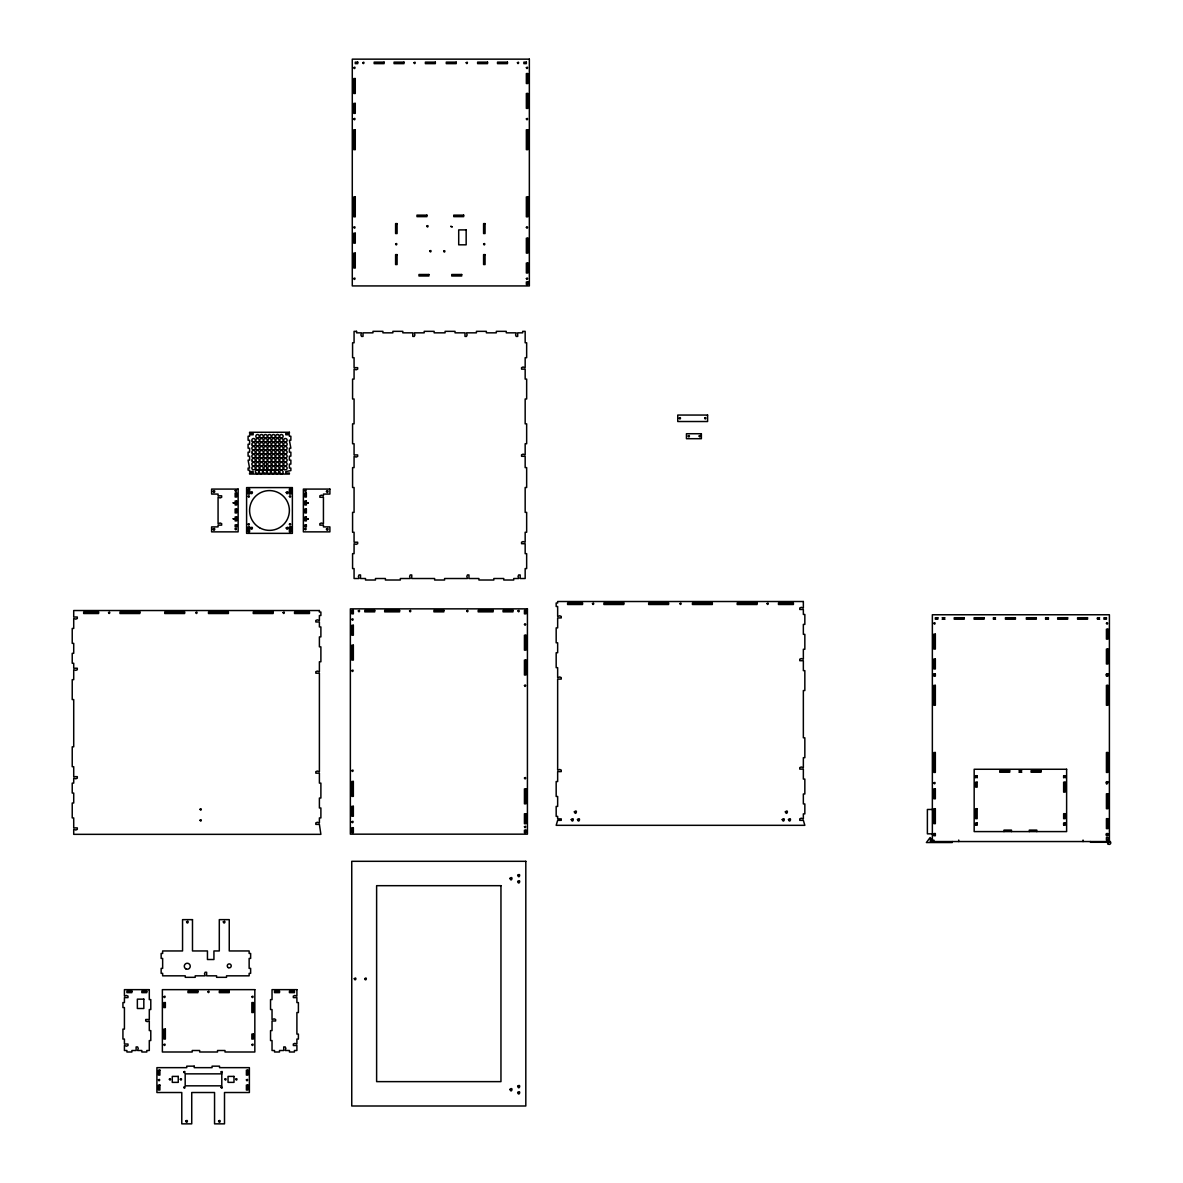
<?xml version="1.0" encoding="UTF-8"?>
<svg xmlns="http://www.w3.org/2000/svg" width="1183" height="1183" viewBox="0 0 1183 1183"><rect width="100%" height="100%" fill="white"/><g stroke="black" fill="none" stroke-linecap="round" stroke-linejoin="round"><path stroke-width="1.5" d="M265.51 450.427L265.081 450.486A1.745 1.745 0 0 0 263.765 452.143L263.809 452.586A1.745 1.745 0 0 0 265.48 453.902L265.924 453.858A1.745 1.745 0 0 0 267.24 452.202L267.195 451.743A1.745 1.745 0 0 0 265.539 450.427M942.156 617.733L944.936 617.733M995.524 617.733L993.38 617.733L993.38 619.227L995.524 619.227M1099.613 617.733L1097.469 617.733L1097.469 619.227L1099.613 619.227M942.156 619.227L944.936 619.227M933.845 675.434L935.339 675.434M1106.43 675.434L1107.924 675.434M1019.007 770.739L1021.787 770.739M1019.007 772.233L1021.787 772.233M975.664 777.216L977.158 777.216M1063.635 777.216L1065.129 777.216M1107.924 781.712L1106.43 781.712L1106.43 783.856M1106.43 782.362L1107.924 782.362M932.234 809.468L927.383 809.468L927.383 833.838L932.234 833.838M975.664 823.634L977.158 823.634M1063.635 823.634L1065.129 823.634M1107.924 833.586L1106.43 833.586L1106.43 835.73L1107.924 835.73M933.845 835.08L935.339 835.08M1106.43 835.08L1107.924 835.08M932.352 839.546L930.37 839.546L930.37 841.542L1109.403 841.542L1109.403 614.761L932.352 614.761L932.352 841.542M1107.924 840.048L1106.43 840.048L1106.43 837.564L1107.924 837.564L1108.663 842.784L1107.924 840.551M1109.166 842.281L1090.504 842.281L1090.504 841.542M267.121 467.788L267.136 468.217A1.641 1.641 0 0 1 264.563 469.429A1.641 1.641 0 0 1 264.8 466.59A1.641 1.641 0 0 1 267.136 468.217M266.974 463.854L266.988 464.254A1.494 1.494 0 0 1 264.637 465.318A1.494 1.494 0 0 1 264.888 462.745A1.494 1.494 0 0 1 266.988 464.254M1106.918 841.542L1106.918 842.281M1098.963 617.733L1098.963 619.227M1083.051 840.048L1083.051 841.542M1065.129 777.852L1065.129 775.723L1063.635 775.723L1063.635 777.852M1047.739 617.733L1047.739 619.227M1046.245 617.733L1046.245 619.227M1036.781 831.59L1036.781 830.096L1029.328 830.096L1029.328 831.59M1021.151 770.739L1021.151 772.233M1019.657 770.739L1019.657 772.233M1011.465 831.59L1011.465 830.096L1004.012 830.096L1004.012 831.59M994.031 617.733L994.031 619.227M977.158 777.852L977.158 775.723L975.664 775.723L975.664 777.852M958.718 840.048L958.718 841.542M952.256 841.542L952.256 842.533L926.393 842.533L930.119 837.564L933.845 841.542L933.845 840.048M944.285 617.733L944.285 619.227M942.807 617.733L942.807 619.227M267.772 439.913L267.742 440.372A1.745 1.745 0 0 0 269.162 441.939L269.62 441.969A1.745 1.745 0 0 0 271.188 440.549L271.218 440.091A1.745 1.745 0 0 0 269.798 438.523L269.354 438.494A1.745 1.745 0 0 0 267.772 439.913M259.831 455.766L259.787 456.209A1.745 1.745 0 0 0 261.147 457.851L261.591 457.88A1.745 1.745 0 0 0 263.218 456.534L263.262 456.076A1.745 1.745 0 0 0 261.901 454.449L261.458 454.405A1.745 1.745 0 0 0 259.831 455.766M267.802 443.773L267.742 444.216A1.745 1.745 0 0 0 269.044 445.902L269.487 445.947A1.745 1.745 0 0 0 271.173 444.645L271.218 444.216A1.745 1.745 0 0 0 269.916 442.531L269.487 442.472A1.745 1.745 0 0 0 267.802 443.773M108.555 612.587C109.472 615.426 110.773 610.576 108.555 612.587M195.831 612.587C196.703 615.441 198.123 610.576 195.831 612.587M213.132 491.315C214.345 495.115 216.09 488.638 213.132 491.315M213.132 529.112C214.345 532.912 216.09 526.435 213.132 529.112M163.89 996.663C164.733 999.517 166.212 994.666 163.89 996.663M233.184 502.864L234.145 503.13L233.184 502.864M235.18 490.634C236.068 493.488 237.428 488.623 235.18 490.634M158.433 1079.887C159.35 1082.741 160.651 1077.876 158.433 1079.887M163.89 1044.589C164.792 1047.413 166.123 1042.607 163.89 1044.589M233.184 518.79L234.145 519.041L233.184 518.79M235.18 528.919C236.068 531.773 237.428 526.908 235.18 528.919M200.06 809.276C200.977 812.13 202.278 807.264 200.06 809.276M186.559 921.853C187.772 925.653 189.517 919.176 186.559 921.853M200.06 820.218C200.962 823.072 202.308 818.207 200.06 820.218M169.361 1079.192C170.248 1082.046 171.609 1077.181 169.361 1079.192M248.119 496.357C249.036 499.211 250.338 494.346 248.119 496.357M250.663 492.424C251.979 496.505 253.842 489.54 250.663 492.424M248.119 524.202C249.036 527.056 250.338 522.191 248.119 524.202M250.663 527.973C251.979 532.054 253.842 525.089 250.663 527.973M180.304 1079.192C181.191 1082.046 182.552 1077.181 180.304 1079.192M183.764 1071.946C184.681 1074.785 185.982 1069.935 183.764 1071.946M183.764 1087.354C184.681 1090.208 185.982 1085.343 183.764 1087.354M185.79 1121.1C187.018 1124.9 188.748 1118.423 185.79 1121.1M207.883 991.694C208.785 994.533 210.116 989.713 207.883 991.694M223.306 921.853C224.533 925.653 226.264 919.176 223.306 921.853M286.227 492.424C287.543 496.505 289.406 489.54 286.227 492.424M289.406 496.357C290.308 499.182 291.639 494.376 289.406 496.357M286.227 527.973C287.543 532.054 289.406 525.089 286.227 527.973M289.406 524.202C290.308 527.056 291.609 522.191 289.406 524.202M221.073 1071.946C221.99 1074.785 223.291 1069.935 221.073 1071.946M353.806 67.668C354.723 70.507 356.024 65.656 353.806 67.668M283.121 612.587C284.024 615.411 285.354 610.605 283.121 612.587M221.073 1087.354C221.99 1090.208 223.291 1085.343 221.073 1087.354M218.574 1121.1C219.787 1124.9 221.517 1118.423 218.574 1121.1M224.829 1079.192C225.716 1082.046 227.077 1077.181 224.829 1079.192M304.889 490.634C305.776 493.488 307.136 488.623 304.889 490.634M353.806 118.892C354.723 121.731 356.024 116.88 353.806 118.892M362.752 62.684C363.625 65.538 365.044 60.673 362.752 62.684M307.358 502.864L308.319 503.13L307.358 502.864M304.889 528.919C305.776 531.773 307.136 526.908 304.889 528.919M307.358 518.79L308.319 519.041L307.358 518.79M235.772 1079.192C236.674 1082.046 237.99 1077.181 235.772 1079.192M251.875 996.663C252.778 999.517 254.079 994.652 251.875 996.663M353.806 227.313C354.723 230.153 356.024 225.302 353.806 227.313M246.404 1079.887C247.321 1082.741 248.622 1077.876 246.404 1079.887M251.875 1044.589C252.718 1047.428 254.182 1042.607 251.875 1044.589M353.806 278.537C354.723 281.377 356.024 276.526 353.806 278.537M326.449 491.315C327.661 495.115 329.406 488.638 326.449 491.315M326.449 529.112C327.661 532.912 329.406 526.435 326.449 529.112M413.991 62.684C414.893 65.523 416.209 60.717 413.991 62.684M395.625 244.038C396.527 246.892 397.828 242.027 395.625 244.038M351.883 619.36C352.8 622.214 354.101 617.349 351.883 619.36M358.345 610.901C359.248 613.74 360.578 608.934 358.345 610.901M351.883 670.584C352.8 673.438 354.101 668.572 351.883 670.584M351.883 770.562C352.8 773.401 354.101 768.551 351.883 770.562M426.841 226.116C427.758 228.984 429.074 224.09 426.841 226.116M351.883 821.786C352.8 824.625 354.101 819.775 351.883 821.786M429.828 251.033C430.745 253.901 432.061 249.007 429.828 251.033M466.206 62.684C467.122 65.538 468.424 60.673 466.206 62.684M443.684 251.18C444.601 254.049 445.917 249.155 443.684 251.18M450.797 226.411L452.187 226.796L450.797 226.411M354.279 978.666C355.492 982.467 357.222 975.99 354.279 978.666M409.569 610.901C410.486 613.755 411.788 608.905 409.569 610.901M364.719 978.666C365.931 982.467 367.676 975.99 364.719 978.666M483.596 244.038C484.512 246.892 485.814 242.027 483.596 244.038M517.429 62.684C518.346 65.538 519.648 60.673 517.429 62.684M526.376 67.668C527.293 70.492 528.609 65.686 526.376 67.668M526.376 118.892C527.293 121.716 528.609 116.91 526.376 118.892M466.767 610.901C467.684 613.755 468.986 608.905 466.767 610.901M526.376 227.313C527.293 230.153 528.594 225.302 526.376 227.313M526.376 278.537C527.293 281.377 528.594 276.526 526.376 278.537M517.991 610.901C518.908 613.755 520.209 608.905 517.991 610.901M524.468 624.343C525.37 627.182 526.672 622.332 524.468 624.343M524.468 685.504C525.37 688.358 526.672 683.493 524.468 685.504M509.947 878.392C511.47 883.139 513.644 875.036 509.947 878.392M524.468 778.015C525.37 780.869 526.672 776.004 524.468 778.015M517.696 875.302C519.174 879.886 521.259 872.063 517.696 875.302M524.468 826.754C525.37 829.608 526.672 824.743 524.468 826.754M517.651 881.498C519.174 886.244 521.348 878.156 517.651 881.498M509.947 1089.395C511.47 1094.142 513.644 1086.038 509.947 1089.395M517.651 1086.275C519.174 1091.037 521.348 1082.933 517.651 1086.275M517.651 1092.5C519.174 1097.247 521.348 1089.144 517.651 1092.5M592.491 603.567C593.408 606.406 594.709 601.556 592.491 603.567M571.256 819.523C572.779 824.27 574.953 816.181 571.256 819.523M574.361 811.819C575.884 816.566 578.058 808.462 574.361 811.819M577.467 819.523C578.99 824.27 581.164 816.181 577.467 819.523M679.279 418.087C680.195 420.941 681.497 416.076 679.279 418.087M688.21 436.024C689.127 438.878 690.428 434.013 688.21 436.024M699.153 436.024C700.07 438.878 701.371 434.013 699.153 436.024M679.9 603.567C680.817 606.406 682.118 601.556 679.9 603.567M704.639 418.087C705.556 420.941 706.857 416.076 704.639 418.087M767.057 603.567C767.974 606.406 769.275 601.556 767.057 603.567M782.244 819.523C783.767 824.27 785.941 816.181 782.244 819.523M785.364 811.819C786.887 816.566 789.046 808.462 785.364 811.819M788.47 819.523C789.993 824.27 792.166 816.181 788.47 819.523M933.875 623.264C934.792 626.118 936.093 621.252 933.875 623.264M933.875 674.487C934.792 677.341 936.093 672.476 933.875 674.487M942.821 618.295C943.738 621.134 945.04 616.284 942.821 618.295M933.875 782.909C934.792 785.763 936.093 780.898 933.875 782.909M933.875 834.133C934.792 836.987 936.093 832.122 933.875 834.133M994.045 618.295C994.962 621.134 996.263 616.284 994.045 618.295M975.694 776.27C976.596 779.124 977.897 774.259 975.694 776.27M975.694 824.196C976.596 827.035 977.897 822.185 975.694 824.196M1019.672 771.301C1020.589 774.14 1021.89 769.29 1019.672 771.301M1046.275 618.295C1047.192 621.134 1048.493 616.284 1046.275 618.295M1063.665 776.27C1064.582 779.124 1065.883 774.259 1063.665 776.27M1063.665 824.196C1064.582 827.035 1065.883 822.185 1063.665 824.196M1097.499 618.295C1098.415 621.134 1099.717 616.284 1097.499 618.295M1106.445 623.264C1107.362 626.118 1108.663 621.252 1106.445 623.264M1106.445 674.487C1107.362 677.341 1108.663 672.476 1106.445 674.487M1106.445 782.909C1107.362 785.763 1108.663 780.898 1106.445 782.909M1106.445 834.133C1107.362 836.987 1108.663 832.122 1106.445 834.133M277.502 434.516L277.059 434.56A1.745 1.745 0 0 0 275.698 436.187L275.743 436.631A1.745 1.745 0 0 0 277.369 437.991L277.828 437.947A1.745 1.745 0 0 0 279.173 436.32L279.144 435.876A1.745 1.745 0 0 0 277.502 434.516M265.569 442.472L265.125 442.516A1.745 1.745 0 0 0 263.765 444.143L263.809 444.586A1.745 1.745 0 0 0 265.436 445.947L265.879 445.902A1.745 1.745 0 0 0 267.24 444.276L267.195 443.832A1.745 1.745 0 0 0 265.569 442.472M261.606 450.427L261.147 450.472A1.745 1.745 0 0 0 259.787 452.083L259.816 452.542A1.745 1.745 0 0 0 261.443 453.902L261.901 453.873A1.745 1.745 0 0 0 263.262 452.246L263.218 451.802A1.745 1.745 0 0 0 261.606 450.427M261.606 442.472L261.162 442.516A1.745 1.745 0 0 0 259.787 444.128L259.816 444.586A1.745 1.745 0 0 0 261.443 445.947L261.887 445.917A1.745 1.745 0 0 0 263.262 444.29L263.232 443.847A1.745 1.745 0 0 0 261.606 442.472M285.502 442.472L285.044 442.501A1.745 1.745 0 0 0 283.654 444.113L283.698 444.557A1.745 1.745 0 0 0 285.295 445.947L285.739 445.917A1.745 1.745 0 0 0 287.129 444.32L287.099 443.862A1.745 1.745 0 0 0 285.502 442.472M261.635 438.494L261.192 438.523A1.745 1.745 0 0 0 259.787 440.12L259.816 440.579A1.745 1.745 0 0 0 261.413 441.969L261.857 441.939A1.745 1.745 0 0 0 263.262 440.342L263.232 439.899A1.745 1.745 0 0 0 261.635 438.494M281.539 462.361L281.081 462.39A1.745 1.745 0 0 0 279.676 463.987L279.706 464.446A1.745 1.745 0 0 0 281.303 465.836L281.746 465.806A1.745 1.745 0 0 0 283.151 464.224L283.121 463.766A1.745 1.745 0 0 0 281.539 462.361M269.606 462.376L269.147 462.39A1.745 1.745 0 0 0 267.742 463.973L267.772 464.431A1.745 1.745 0 0 0 269.354 465.836L269.813 465.821A1.745 1.745 0 0 0 271.218 464.224L271.188 463.78A1.745 1.745 0 0 0 269.606 462.376M265.643 438.494L265.184 438.523A1.745 1.745 0 0 0 263.765 440.091L263.794 440.549A1.745 1.745 0 0 0 265.362 441.969L265.82 441.939A1.745 1.745 0 0 0 267.24 440.372L267.21 439.913A1.745 1.745 0 0 0 265.643 438.494M269.635 458.398L269.177 458.413A1.745 1.745 0 0 0 267.742 459.98L267.772 460.424A1.745 1.745 0 0 0 269.34 461.858L269.783 461.843A1.745 1.745 0 0 0 271.218 460.276L271.188 459.817A1.745 1.745 0 0 0 269.635 458.398M265.657 446.449L265.214 446.479A1.745 1.745 0 0 0 263.765 448.032L263.779 448.475A1.745 1.745 0 0 0 265.347 449.924L265.791 449.91A1.745 1.745 0 0 0 267.24 448.357L267.225 447.899A1.745 1.745 0 0 0 265.657 446.449M269.65 446.464L269.206 446.479A1.745 1.745 0 0 0 267.742 448.017L267.757 448.475A1.745 1.745 0 0 0 269.31 449.924L269.768 449.91A1.745 1.745 0 0 0 271.218 448.357L271.203 447.913A1.745 1.745 0 0 0 269.65 446.464M261.709 462.376L261.251 462.39A1.745 1.745 0 0 0 259.787 463.928L259.802 464.372A1.745 1.745 0 0 0 261.339 465.836L261.798 465.821A1.745 1.745 0 0 0 263.262 464.283L263.247 463.825A1.745 1.745 0 0 0 261.709 462.376M265.702 458.398L265.243 458.398A1.745 1.745 0 0 0 263.779 459.936L263.779 460.379A1.745 1.745 0 0 0 265.303 461.858L265.761 461.843A1.745 1.745 0 0 0 267.24 460.32L267.225 459.862A1.745 1.745 0 0 0 265.702 458.398M261.724 446.464L261.28 446.464A1.745 1.745 0 0 0 259.802 447.987L259.802 448.446A1.745 1.745 0 0 0 261.325 449.924L261.768 449.91A1.745 1.745 0 0 0 263.247 448.401L263.247 447.943A1.745 1.745 0 0 0 261.724 446.464M265.731 454.42L265.273 454.42A1.745 1.745 0 0 0 263.779 455.928L263.779 456.372A1.745 1.745 0 0 0 265.273 457.88L265.731 457.865A1.745 1.745 0 0 0 267.225 456.372L267.225 455.913A1.745 1.745 0 0 0 265.731 454.42M529.348 59.15L352.283 59.15L352.283 285.931L529.348 285.931L529.348 59.15M357.754 62.137L355.27 62.137L355.27 63.631L357.754 63.631L357.754 62.137M384.12 62.137L374.168 62.137L374.168 63.631L384.12 63.631L384.12 62.137M404.009 62.137L394.057 62.137L394.057 63.631L404.009 63.631L404.009 62.137M435.344 62.137L425.392 62.137L425.392 63.631L435.344 63.631L435.344 62.137M456.239 62.137L446.287 62.137L446.287 63.631L456.239 63.631L456.239 62.137M487.559 62.137L477.621 62.137L477.621 63.631L487.559 63.631L487.559 62.137M507.463 62.137L497.511 62.137L497.511 63.631L507.463 63.631L507.463 62.137M526.361 62.137L523.877 62.137L523.877 63.631L526.361 63.631L526.361 62.137M527.855 73.568L526.361 73.568L526.361 83.52L527.855 83.52L527.855 73.568M355.27 78.551L353.776 78.551L353.776 93.472L355.27 93.472L355.27 78.551M527.855 93.472L526.361 93.472L526.361 108.392L527.855 108.392L527.855 93.472M355.27 103.409L353.776 103.409L353.776 113.361L355.27 113.361L355.27 103.409M355.27 129.775L353.776 129.775L353.776 149.664L355.27 149.664L355.27 129.775M527.855 129.775L526.361 129.775L526.361 149.664L527.855 149.664L527.855 129.775M355.27 196.91L353.776 196.91L353.776 216.814L355.27 216.814L355.27 196.91M527.855 196.91L526.361 196.91L526.361 216.814L527.855 216.814L527.855 196.91M426.93 215.143L416.978 215.143L416.978 216.637L426.93 216.637L426.93 215.143M463.677 215.143L453.74 215.143L453.74 216.637L463.677 216.637L463.677 215.143M397.089 223.602L395.595 223.602L395.595 233.539L397.089 233.539L397.089 223.602M485.06 223.602L483.581 223.602L483.581 233.539L485.06 233.539L485.06 223.602M466.161 229.901L458.708 229.901L458.708 244.822L466.161 244.822L466.161 229.901M355.27 233.214L353.776 233.214L353.776 243.166L355.27 243.166L355.27 233.214M527.855 238.197L526.361 238.197L526.361 253.118L527.855 253.118L527.855 238.197M355.27 253.118L353.776 253.118L353.776 268.038L355.27 268.038L355.27 253.118M397.089 254.611L395.595 254.611L395.595 264.548L397.089 264.548L397.089 254.611M485.06 254.611L483.581 254.611L483.581 264.548L485.06 264.548L485.06 254.611M527.855 263.055L526.361 263.055L526.361 273.007L527.855 273.007L527.855 263.055M428.911 274.5L418.974 274.5L418.974 275.994L428.911 275.994L428.911 274.5M461.695 274.5L451.743 274.5L451.743 275.994L461.695 275.994L461.695 274.5M527.855 281.953L526.361 281.953L526.361 284.452L527.855 284.452L527.855 281.953M356.556 331.344L354.072 331.344L354.072 342.774L352.578 342.774L352.578 357.695L354.072 357.695L354.072 367.647L357.65 367.647L357.65 369.14L356.157 369.791L354.072 369.14L354.072 379.092L352.578 379.092L352.578 398.982L354.072 398.982L354.072 423.839L352.578 423.839L352.578 443.743L354.072 443.743L354.072 454.923L357.65 454.923L357.65 456.416L356.157 457.067L354.072 456.416L354.072 467.61L352.578 467.61L352.578 487.5L354.072 487.5L354.072 512.372L352.578 512.372L352.578 532.261L354.072 532.261L354.072 542.213L357.65 542.213L357.65 543.707L356.157 544.357L354.072 543.707L354.072 553.659L352.578 553.659L352.578 568.579L354.072 568.579L354.072 578.517L359.041 578.517L358.405 576.432L359.041 574.938L360.534 574.938L360.534 578.517L365.517 578.517L365.517 580.01L375.455 580.01L375.455 578.517L385.407 578.517L385.407 580.01L400.327 580.01L400.327 578.517L410.264 578.517L409.629 576.432L410.264 574.938L411.758 574.938L411.758 578.517L434.634 578.517L434.634 580.01L444.586 580.01L444.586 578.517L467.462 578.517L466.827 576.432L467.462 574.938L468.956 574.938L468.956 578.517L478.908 578.517L478.908 580.01L493.829 580.01L493.829 578.517L503.766 578.517L503.766 580.01L513.718 580.01L513.718 578.517L518.686 578.517L518.05 576.432L518.686 574.938L520.18 574.938L520.18 578.517L525.163 578.517L525.163 568.579L526.657 568.579L526.657 553.659L525.163 553.659L525.163 543.707L521.57 543.707L521.57 542.213L523.063 541.563L525.163 542.213L525.163 532.261L526.657 532.261L526.657 512.372L525.163 512.372L525.163 487.5L526.657 487.5L526.657 467.61L525.163 467.61L525.163 456.298L521.57 456.298L521.57 454.819L523.063 454.168L525.163 454.819L525.163 443.743L526.657 443.743L526.657 423.839L525.163 423.839L525.163 398.982L526.657 398.982L526.657 379.092L525.163 379.092L525.163 369.14L521.57 369.14L521.57 367.647L523.063 366.996L525.163 367.647L525.163 357.695L526.657 357.695L526.657 342.774L525.163 342.774L525.163 331.344L522.664 331.344L522.664 332.837L517.696 332.837L517.696 336.416L516.202 336.416L515.566 334.922L516.202 332.837L506.265 332.837L506.265 331.344L496.313 331.344L496.313 332.837L486.361 332.837L486.361 331.344L476.424 331.344L476.424 332.837L466.472 332.837L467.122 334.922L466.472 336.416L464.978 336.416L464.978 332.837L455.026 332.837L455.026 331.344L445.089 331.344L445.089 332.837L434.146 332.837L434.146 331.344L424.194 331.344L424.194 332.837L414.257 332.837L414.893 334.922L414.257 336.416L412.763 336.416L412.763 332.837L402.811 332.837L402.811 331.344L392.86 331.344L392.86 332.837L382.922 332.837L382.922 331.344L372.97 331.344L372.97 332.837L363.018 332.837L363.018 336.416L361.54 336.416L360.889 334.922L361.54 332.837L356.556 332.837L356.556 331.344M707.597 415.056L677.755 415.056L677.755 421.518L707.597 421.518L707.597 415.056M289.377 432.268L249.583 432.268L249.583 433.289L253.162 433.289L253.162 434.782L249.583 434.782L249.583 436.246L248.09 436.246L248.09 440.239L249.583 440.239L249.583 444.216L248.09 444.216L248.09 448.194L249.583 448.194L249.583 452.172L248.09 452.172L248.09 456.15L249.583 456.15L249.583 460.128L248.09 460.128L249.583 468.084L248.09 468.084L248.09 470.124L249.583 470.124L249.583 471.559L253.162 471.559L253.162 473.052L249.583 473.052L249.583 474.058L289.377 474.058L289.377 473.052L285.798 473.052L285.798 471.559L290.87 470.568L290.87 468.084L289.377 468.084L289.377 464.106L290.87 464.106L290.87 460.128L289.377 460.128L289.377 456.15L290.87 456.15L290.87 452.172L289.377 452.172L289.377 448.194L290.87 448.194L289.377 440.239L290.87 440.239L290.87 436.246L289.377 436.246L289.377 434.767L285.798 434.767L285.798 433.274L289.377 433.274L289.377 432.268M701.371 433.732L686.451 433.732L686.451 438.701L701.371 438.701L701.371 433.732M292.364 487.603L246.596 487.603L246.596 533.356L292.364 533.356L292.364 487.603M238.138 489.082L211.609 489.082L211.609 494.065L218.071 494.065L218.071 495.81L221.65 495.81L221.65 497.289L220.156 497.939L218.071 497.289L218.071 523.655L220.156 523.004L221.65 523.655L221.65 525.148L218.071 525.148L218.071 526.893L211.609 526.893L211.609 531.862L238.138 531.862L238.138 489.082M249.583 489.082L248.09 489.082L248.09 494.065L249.583 494.065L249.583 489.082M290.87 489.082L289.377 489.082L289.377 494.065L290.87 494.065L290.87 489.082M329.894 489.082L303.366 489.082L303.366 531.862L329.894 531.862L329.894 526.893L323.432 526.893L323.432 525.148L319.854 525.148L319.854 523.655L321.332 523.004L323.432 523.655L323.432 497.289L319.854 497.289L319.854 495.81L321.332 495.159L323.432 495.81L323.432 494.065L329.894 494.065L329.894 489.082M236.644 493.045L235.151 493.045L235.151 497.023L236.644 497.023L236.644 493.045M306.353 493.045L304.859 493.045L304.859 497.023L306.353 497.023L306.353 493.045M236.644 501.001L235.151 501.001L235.151 504.993L236.644 504.993L236.644 501.001M306.353 501.001L304.859 501.001L304.859 504.993L306.353 504.993L306.353 501.001M236.644 508.971L235.151 508.971L235.151 512.949L236.644 512.949L236.644 508.971M306.353 508.971L304.859 508.971L304.859 512.949L306.353 512.949L306.353 508.971M236.644 516.927L235.151 516.927L235.151 520.904L236.644 520.904L236.644 516.927M306.353 516.927L304.859 516.927L304.859 520.904L306.353 520.904L306.353 516.927M236.644 524.882L235.151 524.882L235.151 526.923L236.644 526.923L236.644 524.882M306.353 524.882L304.859 524.882L304.859 526.923L306.353 526.923L306.353 524.882M249.583 526.893L248.09 526.893L248.09 531.862L249.583 531.862L249.583 526.893M290.87 526.893L289.377 526.893L289.377 531.862L290.87 531.862L290.87 526.893M803.346 601.511L557.651 601.511L557.651 603.005L556.173 603.005L556.173 606.495L557.651 606.495L557.651 616.432L559.751 615.796L561.245 616.432L561.245 617.925L557.651 617.925L557.651 627.877L556.173 627.877L556.173 642.798L557.651 642.798L557.651 652.735L556.173 652.735L556.173 667.656L557.651 667.656L557.651 677.608L559.751 676.957L561.245 677.608L561.245 679.101L557.651 679.101L557.651 770.118L559.751 769.468L561.245 770.118L561.245 771.612L557.651 771.612L557.651 781.549L556.173 781.549L556.173 796.47L557.651 796.47L557.651 806.422L556.173 806.422L556.173 816.374L557.651 816.374L557.651 818.858L561.245 818.858L561.245 820.351L557.651 820.351L556.173 825.32L804.839 825.32L803.346 820.351L799.767 820.351L799.767 818.858L801.261 818.207L803.346 818.858L803.346 813.874L804.839 813.874L804.839 803.937L803.346 803.937L803.346 793.985L804.839 793.985L804.839 779.065L803.346 779.065L803.346 769.113L799.767 769.113L799.767 767.634L801.261 766.983L803.346 767.634L803.346 757.682L804.839 757.682L804.839 737.793L803.346 737.793L803.346 690.547L804.839 690.547L804.839 670.643L803.346 670.643L803.346 660.706L799.767 660.706L799.767 659.212L801.261 658.561L803.346 659.212L803.346 649.26L804.839 649.26L804.839 634.339L803.346 634.339L803.346 624.387L804.839 624.387L804.839 614.45L803.346 614.45L803.346 609.467L799.767 609.467L799.767 607.988L801.261 607.337L803.346 607.988L803.346 601.511M582.524 603.005L567.603 603.005L567.603 604.498L582.524 604.498L582.524 603.005M623.811 603.005L603.907 603.005L603.907 604.498L623.811 604.498L623.811 603.005M668.572 603.005L648.668 603.005L648.668 604.498L668.572 604.498L668.572 603.005M712.329 603.005L692.439 603.005L692.439 604.498L712.329 604.498L712.329 603.005M757.09 603.005L737.201 603.005L737.201 604.498L757.09 604.498L757.09 603.005M793.394 603.005L778.473 603.005L778.473 604.498L793.394 604.498L793.394 603.005M527.426 608.861L350.36 608.861L350.36 834.163L527.426 834.163L527.426 608.861M319.395 610.532L73.716 610.532L73.716 617.008L77.294 617.008L77.294 618.502L75.801 619.138L73.716 618.502L73.716 628.439L72.222 628.439L72.222 643.36L73.716 643.36L73.716 653.312L72.222 653.312L72.222 663.264L73.716 663.264L73.716 668.232L77.294 668.232L77.294 669.726L75.801 670.362L73.716 669.726L73.716 679.663L72.222 679.663L72.222 699.567L73.716 699.567L73.716 746.813L72.222 746.813L72.222 766.702L73.716 766.702L73.716 776.654L77.294 776.654L77.294 778.148L75.801 778.784L73.716 778.148L73.716 783.116L72.222 783.116L72.222 793.068L73.716 793.068L73.716 803.006L72.222 803.006L72.222 817.926L73.716 817.926L73.716 827.878L77.294 827.878L77.294 829.372L75.801 830.022L73.716 829.372L73.716 834.34L320.889 834.34L319.395 824.388L315.817 824.388L315.817 822.91L317.31 822.259L319.395 822.91L319.395 817.926L320.889 817.926L320.889 807.989L319.395 807.989L319.395 798.037L320.889 798.037L320.889 783.116L319.395 783.116L319.395 773.164L315.817 773.164L315.817 771.671L317.31 771.035L319.395 771.671L319.395 673.201L315.817 673.201L315.817 671.707L317.31 671.072L319.395 671.707L319.395 661.77L320.889 661.77L320.889 646.85L319.395 646.85L319.395 636.898L320.889 636.898L320.889 626.946L319.395 626.946L319.395 621.977L315.817 621.977L315.817 620.484L317.31 619.833L319.395 620.484L319.395 615.515L320.889 615.515L320.889 612.025L319.395 612.025L319.395 610.532M353.347 610.354L351.854 610.354L351.854 613.844L353.347 613.844L353.347 610.354M374.73 610.354L364.793 610.354L364.793 611.848L374.73 611.848L374.73 610.354M399.603 610.354L384.682 610.354L384.682 611.848L399.603 611.848L399.603 610.354M443.862 610.354L433.924 610.354L433.924 611.848L443.862 611.848L443.862 610.354M493.104 610.354L478.183 610.354L478.183 611.848L493.104 611.848L493.104 610.354M512.993 610.354L503.056 610.354L503.056 611.848L512.993 611.848L512.993 610.354M525.932 610.354L524.439 610.354L524.439 613.844L525.932 613.844L525.932 610.354M98.588 612.025L83.668 612.025L83.668 613.519L98.588 613.519L98.588 612.025M139.86 612.025L119.971 612.025L119.971 613.519L139.86 613.519L139.86 612.025M184.622 612.025L164.733 612.025L164.733 613.519L184.622 613.519L184.622 612.025M228.393 612.025L208.489 612.025L208.489 613.519L228.393 613.519L228.393 612.025M273.155 612.025L253.251 612.025L253.251 613.519L273.155 613.519L273.155 612.025M309.458 612.025L294.537 612.025L294.537 613.519L309.458 613.519L309.458 612.025M937.823 617.733L935.339 617.733L935.339 619.227L937.823 619.227L937.823 617.733M964.189 617.733L954.237 617.733L954.237 619.227L964.189 619.227L964.189 617.733M984.079 617.733L974.127 617.733L974.127 619.227L984.079 619.227L984.079 617.733M1015.413 617.733L1005.461 617.733L1005.461 619.227L1015.413 619.227L1015.413 617.733M1036.293 617.733L1026.356 617.733L1026.356 619.227L1036.293 619.227L1036.293 617.733M1048.389 617.733L1045.595 617.733L1045.595 619.227L1048.389 619.227L1048.389 617.733M1067.628 617.733L1057.691 617.733L1057.691 619.227L1067.628 619.227L1067.628 617.733M1087.532 617.733L1077.58 617.733L1077.58 619.227L1087.532 619.227L1087.532 617.733M1106.43 617.733L1103.946 617.733L1103.946 619.227L1106.43 619.227L1106.43 617.733M353.347 625.275L351.854 625.275L351.854 635.227L353.347 635.227L353.347 625.275M1107.924 629.179L1106.43 629.179L1106.43 639.131L1107.924 639.131L1107.924 629.179M935.339 634.147L933.845 634.147L933.845 649.068L935.339 649.068L935.339 634.147M525.932 635.227L524.439 635.227L524.439 650.147L525.932 650.147L525.932 635.227M353.347 645.164L351.854 645.164L351.854 660.084L353.347 660.084L353.347 645.164M1107.924 649.068L1106.43 649.068L1106.43 663.988L1107.924 663.988L1107.924 649.068M935.339 659.02L933.845 659.02L933.845 668.972L935.339 668.972L935.339 659.02M525.932 660.084L524.439 660.084L524.439 675.005L525.932 675.005L525.932 660.084M935.339 673.94L933.845 673.94L933.845 676.07L935.339 676.07L935.339 673.94M1107.924 673.94L1106.43 673.94L1106.43 676.07L1107.924 676.07L1107.924 673.94M935.339 685.371L933.845 685.371L933.845 705.275L935.339 705.275L935.339 685.371M1107.924 685.371L1106.43 685.371L1106.43 705.275L1107.924 705.275L1107.924 685.371M935.339 752.521L933.845 752.521L933.845 772.41L935.339 772.41L935.339 752.521M1107.924 752.521L1106.43 752.521L1106.43 772.41L1107.924 772.41L1107.924 752.521M1066.622 769.261L974.171 769.261L974.171 831.59L1066.622 831.59L1066.622 769.261M1009.705 770.739L999.753 770.739L999.753 772.233L1009.705 772.233L1009.705 770.739M1041.04 770.739L1031.088 770.739L1031.088 772.233L1041.04 772.233L1041.04 770.739M353.347 781.445L351.854 781.445L351.854 796.366L353.347 796.366L353.347 781.445M977.158 782.185L975.664 782.185L975.664 787.153L977.158 787.153L977.158 782.185M1065.129 782.185L1063.635 782.185L1063.635 792.137L1065.129 792.137L1065.129 782.185M525.932 788.898L524.439 788.898L524.439 803.819L525.932 803.819L525.932 788.898M935.339 788.824L933.845 788.824L933.845 798.776L935.339 798.776L935.339 788.824M1107.924 793.793L1106.43 793.793L1106.43 808.714L1107.924 808.714L1107.924 793.793M353.347 806.303L351.854 806.303L351.854 816.255L353.347 816.255L353.347 806.303M935.339 808.714L933.845 808.714L933.845 823.634L935.339 823.634L935.339 808.714M977.158 808.714L975.664 808.714L975.664 818.666L977.158 818.666L977.158 808.714M525.932 813.771L524.439 813.771L524.439 823.708L525.932 823.708L525.932 813.771M1065.129 813.697L1063.635 813.697L1063.635 818.666L1065.129 818.666L1065.129 813.697M1107.924 818.666L1106.43 818.666L1106.43 828.618L1107.924 828.618L1107.924 818.666M977.158 822.998L975.664 822.998L975.664 825.128L977.158 825.128L977.158 822.998M1065.129 822.998L1063.635 822.998L1063.635 825.128L1065.129 825.128L1065.129 822.998M353.347 827.701L351.854 827.701L351.854 832.669L353.347 832.669L353.347 827.701M525.932 830.185L524.439 830.185L524.439 832.669L525.932 832.669L525.932 830.185M935.339 833.586L933.845 833.586L933.845 835.73L935.339 835.73L935.339 833.586M525.814 861.313L351.75 861.313L351.75 1106.001L525.814 1106.001L525.814 861.313M500.956 885.683L376.623 885.683L376.623 1081.632L500.956 1081.632L500.956 885.683M192.489 919.635L182.552 919.635L182.552 950.955L162.648 950.955L162.648 953.454L161.154 953.454L161.154 958.422L162.648 958.422L162.648 968.374L161.154 968.374L161.154 973.343L162.648 973.343L162.648 975.827L185.258 975.827L185.258 977.321L195.21 977.321L195.21 975.827L205.147 975.827L204.496 973.742L205.147 972.249L206.641 972.249L206.641 975.827L216.593 975.827L216.593 977.321L226.53 977.321L226.53 975.827L249.14 975.827L249.14 973.343L250.633 973.343L250.633 968.374L249.14 968.374L249.14 958.422L250.633 958.422L250.633 953.454L249.14 953.454L249.14 950.955L229.251 950.955L229.251 919.635L219.299 919.635L219.299 950.955L213.931 950.955L213.931 959.517L207.454 959.517L207.454 950.955L192.489 950.955L192.489 919.635M149.295 989.653L124.422 989.653L124.422 996.116L126.507 995.465L128.001 996.116L128.001 997.609L124.422 997.609L124.422 1002.578L122.928 1002.578L122.928 1007.561L124.422 1007.561L124.422 1029.106L122.928 1029.106L122.928 1039.058L124.422 1039.058L124.422 1044.027L128.001 1044.027L128.001 1045.521L126.507 1046.171L124.422 1045.521L124.422 1050.504L126.906 1050.504L126.906 1051.998L131.89 1051.998L131.89 1050.504L136.119 1050.504L136.119 1046.925L137.598 1046.925L138.248 1048.404L137.598 1050.504L141.827 1050.504L141.827 1051.998L146.81 1051.998L146.81 1050.504L149.295 1050.504L149.295 1040.552L150.788 1040.552L150.788 1030.6L149.295 1030.6L149.295 1020.988L147.21 1021.624L145.716 1020.988L145.716 1019.495L149.295 1019.495L149.295 1009.543L150.788 1009.543L150.788 999.591L149.295 999.591L149.295 989.653M254.833 989.653L162.367 989.653L162.367 1051.998L192.208 1051.998L192.208 1050.504L199.676 1050.504L199.676 1051.998L217.524 1051.998L217.524 1050.504L224.992 1050.504L224.992 1051.998L254.833 1051.998L254.833 989.653M296.903 989.653L272.031 989.653L272.031 999.591L270.537 999.591L270.537 1009.543L272.031 1009.543L272.031 1019.495L274.131 1018.844L275.609 1019.495L275.609 1020.988L272.031 1020.988L272.031 1030.6L270.537 1030.6L270.537 1040.552L272.031 1040.552L272.031 1050.504L274.515 1050.504L274.515 1051.998L279.499 1051.998L279.499 1050.504L283.728 1050.504L283.728 1046.925L285.221 1046.925L285.857 1048.404L285.221 1050.504L289.436 1050.504L289.436 1051.998L294.419 1051.998L294.419 1050.504L296.903 1050.504L296.903 1045.521L293.325 1045.521L293.325 1044.027L294.818 1043.391L296.903 1044.027L296.903 1039.058L298.397 1039.058L298.397 1034.09L296.903 1034.09L296.903 1012.53L298.397 1012.53L298.397 1002.578L296.903 1002.578L296.903 997.609L293.325 997.609L293.325 996.116L294.818 995.465L296.903 996.116L296.903 989.653M131.89 991.147L126.906 991.147L126.906 992.641L131.89 992.641L131.89 991.147M146.81 991.147L141.827 991.147L141.827 992.641L146.81 992.641L146.81 991.147M197.901 991.147L187.964 991.147L187.964 992.641L197.901 992.641L197.901 991.147M229.236 991.147L219.299 991.147L219.299 992.641L229.236 992.641L229.236 991.147M279.499 991.147L274.515 991.147L274.515 992.641L279.499 992.641L279.499 991.147M294.419 991.147L289.436 991.147L289.436 992.641L294.419 992.641L294.419 991.147M143.823 999.147L137.361 999.147L137.361 1008.493L143.823 1008.493L143.823 999.147M165.354 1002.578L163.86 1002.578L163.86 1007.561L165.354 1007.561L165.354 1002.578M253.339 1002.578L251.846 1002.578L251.846 1012.53L253.339 1012.53L253.339 1002.578M165.354 1029.106L163.86 1029.106L163.86 1039.058L165.354 1039.058L165.354 1029.106M253.339 1034.09L251.846 1034.09L251.846 1039.058L253.339 1039.058L253.339 1034.09M194.219 1066.164L186.751 1066.164L186.751 1067.658L156.91 1067.658L156.91 1092.515L181.783 1092.515L181.783 1123.85L191.735 1123.85L191.735 1092.515L214.552 1092.515L214.552 1123.85L224.504 1123.85L224.504 1092.515L249.376 1092.515L249.376 1067.658L219.535 1067.658L219.535 1066.164L212.068 1066.164L212.068 1067.658L194.219 1067.658L194.219 1066.164M159.897 1070.142L158.404 1070.142L158.404 1075.11L159.897 1075.11L159.897 1070.142M247.883 1070.142L246.389 1070.142L246.389 1075.11L247.883 1075.11L247.883 1070.142M221.798 1073.853L185.184 1073.853L185.184 1085.831L221.798 1085.831L221.798 1073.853M178.249 1076.397L172.274 1076.397L172.274 1082.371L178.249 1082.371L178.249 1076.397M233.997 1076.397L228.038 1076.397L228.038 1082.371L233.997 1082.371L233.997 1076.397M159.897 1085.062L158.404 1085.062L158.404 1090.031L159.897 1090.031L159.897 1085.062M247.883 1085.062L246.389 1085.062L246.389 1090.031L247.883 1090.031L247.883 1085.062M185.775 968.818A2.987 2.987 0 0 0 190.256 966.23A2.987 2.987 0 0 0 185.775 963.642A2.987 2.987 0 0 0 185.775 968.818M228.245 967.605A1.996 1.996 0 0 0 231.232 965.875A1.996 1.996 0 0 0 228.245 964.16A1.996 1.996 0 0 0 228.245 967.605M259.535 527.707A19.889 19.889 0 0 0 289.377 510.479A19.889 19.889 0 0 0 259.535 493.252A19.889 19.889 0 0 0 259.535 527.707M256.312 461.355A1.745 1.745 0 0 0 259.225 460.571A1.745 1.745 0 0 0 257.095 458.442A1.745 1.745 0 0 0 256.312 461.355M252.689 465.614A1.745 1.745 0 0 0 255.306 464.106A1.745 1.745 0 0 0 252.689 462.597A1.745 1.745 0 0 0 252.689 465.614M256.681 449.703A1.745 1.745 0 0 0 259.284 448.194A1.745 1.745 0 0 0 256.681 446.686A1.745 1.745 0 0 0 256.681 449.703M256.681 437.754A1.745 1.745 0 0 0 259.284 436.246A1.745 1.745 0 0 0 256.681 434.752A1.745 1.745 0 0 0 256.681 437.754M256.681 441.732A1.745 1.745 0 0 0 259.284 440.239A1.745 1.745 0 0 0 256.681 438.73A1.745 1.745 0 0 0 256.681 441.732M272.593 457.658A1.745 1.745 0 0 0 275.195 456.15A1.745 1.745 0 0 0 272.593 454.642A1.745 1.745 0 0 0 272.593 457.658M264.637 437.754A1.745 1.745 0 0 0 267.24 436.246A1.745 1.745 0 0 0 264.637 434.752A1.745 1.745 0 0 0 264.637 437.754M284.526 457.658A1.745 1.745 0 0 0 287.144 456.15A1.745 1.745 0 0 0 284.526 454.642A1.745 1.745 0 0 0 284.526 457.658M256.681 465.614A1.745 1.745 0 0 0 259.284 464.106A1.745 1.745 0 0 0 256.681 462.597A1.745 1.745 0 0 0 256.681 465.614M252.334 461.355A1.745 1.745 0 0 0 255.247 460.571A1.745 1.745 0 0 0 253.118 458.442A1.745 1.745 0 0 0 252.334 461.355M280.548 445.725A1.745 1.745 0 0 0 283.151 444.216A1.745 1.745 0 0 0 280.548 442.708A1.745 1.745 0 0 0 280.548 445.725M252.689 469.592A1.745 1.745 0 0 0 255.306 468.084A1.745 1.745 0 0 0 252.689 466.575A1.745 1.745 0 0 0 252.689 469.592M280.194 453.4A1.745 1.745 0 0 0 283.092 452.616A1.745 1.745 0 0 0 280.962 450.486A1.745 1.745 0 0 0 280.194 453.4M272.223 453.4A1.745 1.745 0 0 0 275.136 452.616A1.745 1.745 0 0 0 273.007 450.486A1.745 1.745 0 0 0 272.223 453.4M260.659 469.592A1.745 1.745 0 0 0 263.262 468.084A1.745 1.745 0 0 0 260.659 466.575A1.745 1.745 0 0 0 260.659 469.592M276.571 469.592A1.745 1.745 0 0 0 279.173 468.084A1.745 1.745 0 0 0 276.571 466.575A1.745 1.745 0 0 0 276.571 469.592M268.615 437.754A1.745 1.745 0 0 0 271.218 436.246A1.745 1.745 0 0 0 268.615 434.752A1.745 1.745 0 0 0 268.615 437.754M260.659 437.754A1.745 1.745 0 0 0 263.262 436.246A1.745 1.745 0 0 0 260.659 434.752A1.745 1.745 0 0 0 260.659 437.754M273.465 442.472A1.745 1.745 0 0 0 271.72 444.216A1.538 1.538 0 0 0 273.465 445.947A1.745 1.745 0 0 0 275.195 444.216A1.745 1.745 0 0 0 273.465 442.472M272.593 437.754A1.745 1.745 0 0 0 275.195 436.246A1.745 1.745 0 0 0 272.593 434.752A1.745 1.745 0 0 0 272.593 437.754M284.526 441.732A1.745 1.745 0 0 0 287.144 440.239A1.745 1.745 0 0 0 284.526 438.73A1.745 1.745 0 0 0 284.526 441.732M280.194 441.466A1.745 1.745 0 0 0 283.092 440.682A1.745 1.745 0 0 0 280.962 438.553A1.745 1.745 0 0 0 280.194 441.466M284.526 449.703A1.745 1.745 0 0 0 287.144 448.194A1.745 1.745 0 0 0 284.526 446.686A1.745 1.745 0 0 0 284.526 449.703M284.526 461.636A1.745 1.745 0 0 0 287.144 460.128A1.745 1.745 0 0 0 284.526 458.62A1.745 1.745 0 0 0 284.526 461.636M280.548 457.658A1.745 1.745 0 0 0 283.151 456.15A1.745 1.745 0 0 0 280.548 454.642A1.745 1.745 0 0 0 280.548 457.658M284.526 469.592A1.745 1.745 0 0 0 287.144 468.084A1.745 1.745 0 0 0 284.526 466.575A1.745 1.745 0 0 0 284.526 469.592M280.548 461.636A1.745 1.745 0 0 0 283.151 460.128A1.745 1.745 0 0 0 280.548 458.62A1.745 1.745 0 0 0 280.548 461.636M284.526 465.614A1.745 1.745 0 0 0 287.144 464.106A1.745 1.745 0 0 0 284.526 462.597A1.745 1.745 0 0 0 284.526 465.614M280.548 449.703A1.745 1.745 0 0 0 283.151 448.194A1.745 1.745 0 0 0 280.548 446.686A1.745 1.745 0 0 0 280.548 449.703M280.548 437.754A1.745 1.745 0 0 0 283.151 436.246A1.745 1.745 0 0 0 280.548 434.752A1.745 1.745 0 0 0 280.548 437.754M284.171 453.4A1.745 1.745 0 0 0 287.085 452.616A1.745 1.745 0 0 0 284.94 450.486A1.745 1.745 0 0 0 284.171 453.4M272.593 449.703A1.745 1.745 0 0 0 275.195 448.194A1.745 1.745 0 0 0 272.593 446.686A1.745 1.745 0 0 0 272.593 449.703M272.223 465.333A1.745 1.745 0 0 0 275.136 464.549A1.745 1.745 0 0 0 273.007 462.42A1.745 1.745 0 0 0 272.223 465.333M272.223 441.466A1.745 1.745 0 0 0 275.136 440.682A1.745 1.745 0 0 0 273.007 438.553A1.745 1.745 0 0 0 272.223 441.466M272.593 469.592A1.745 1.745 0 0 0 275.195 468.084A1.745 1.745 0 0 0 272.593 466.575A1.745 1.745 0 0 0 272.593 469.592M252.689 457.658A1.745 1.745 0 0 0 255.306 456.15A1.745 1.745 0 0 0 252.689 454.642A1.745 1.745 0 0 0 252.689 457.658M276.571 461.636A1.745 1.745 0 0 0 279.173 460.128A1.745 1.745 0 0 0 276.571 458.62A1.745 1.745 0 0 0 276.571 461.636M256.681 457.658A1.745 1.745 0 0 0 259.284 456.15A1.745 1.745 0 0 0 256.681 454.642A1.745 1.745 0 0 0 256.681 457.658M252.334 453.4A1.745 1.745 0 0 0 255.247 452.616A1.745 1.745 0 0 0 253.118 450.486A1.745 1.745 0 0 0 252.334 453.4M280.548 469.592A1.745 1.745 0 0 0 283.151 468.084A1.745 1.745 0 0 0 280.548 466.575A1.745 1.745 0 0 0 280.548 469.592M268.615 469.592A1.745 1.745 0 0 0 271.218 468.084A1.745 1.745 0 0 0 268.615 466.575A1.745 1.745 0 0 0 268.615 469.592M256.681 469.592A1.745 1.745 0 0 0 259.284 468.084A1.745 1.745 0 0 0 256.681 466.575A1.745 1.745 0 0 0 256.681 469.592M276.201 465.333A1.745 1.745 0 0 0 279.114 464.549A1.745 1.745 0 0 0 276.985 462.42A1.745 1.745 0 0 0 276.201 465.333M272.593 461.636A1.745 1.745 0 0 0 275.195 460.128A1.745 1.745 0 0 0 272.593 458.62A1.745 1.745 0 0 0 272.593 461.636M260.659 461.636A1.745 1.745 0 0 0 263.262 460.128A1.745 1.745 0 0 0 260.659 458.62A1.745 1.745 0 0 0 260.659 461.636M276.571 457.658A1.745 1.745 0 0 0 279.173 456.15A1.745 1.745 0 0 0 276.571 454.642A1.745 1.745 0 0 0 276.571 457.658M268.245 453.4A1.745 1.745 0 0 0 271.158 452.616A1.745 1.745 0 0 0 269.029 450.486A1.745 1.745 0 0 0 268.245 453.4M256.312 453.4A1.745 1.745 0 0 0 259.225 452.616A1.745 1.745 0 0 0 257.095 450.486A1.745 1.745 0 0 0 256.312 453.4M268.615 457.658A1.745 1.745 0 0 0 271.218 456.15A1.745 1.745 0 0 0 268.615 454.642A1.745 1.745 0 0 0 268.615 457.658M252.689 449.703A1.745 1.745 0 0 0 255.306 448.194A1.745 1.745 0 0 0 252.689 446.686A1.745 1.745 0 0 0 252.689 449.703M276.201 441.466A1.745 1.745 0 0 0 279.114 440.682A1.745 1.745 0 0 0 276.985 438.553A1.745 1.745 0 0 0 276.201 441.466M276.571 445.725A1.745 1.745 0 0 0 279.173 444.216A1.745 1.745 0 0 0 276.571 442.708A1.745 1.745 0 0 0 276.571 445.725M276.571 449.703A1.745 1.745 0 0 0 279.173 448.194A1.745 1.745 0 0 0 276.571 446.686A1.745 1.745 0 0 0 276.571 449.703M256.681 445.725A1.745 1.745 0 0 0 259.284 444.216A1.745 1.745 0 0 0 256.681 442.708A1.745 1.745 0 0 0 256.681 445.725M252.334 441.466A1.745 1.745 0 0 0 255.247 440.682A1.745 1.745 0 0 0 253.118 438.553A1.745 1.745 0 0 0 252.334 441.466M252.334 445.444A1.745 1.745 0 0 0 255.247 444.66A1.745 1.745 0 0 0 253.118 442.531A1.745 1.745 0 0 0 252.334 445.444M276.201 453.4A1.745 1.745 0 0 0 279.114 452.616A1.745 1.745 0 0 0 276.985 450.486A1.745 1.745 0 0 0 276.201 453.4M280.504 473.496A1.745 1.745 0 0 0 283.121 471.987A1.745 1.745 0 0 0 280.504 470.479A1.745 1.745 0 0 0 280.504 473.496M276.216 473.304A1.745 1.745 0 0 0 278.818 471.795A1.745 1.745 0 0 0 276.216 470.287A1.745 1.745 0 0 0 276.216 473.304M271.942 473.333A1.745 1.745 0 0 0 274.545 471.84A1.745 1.745 0 0 0 271.942 470.331A1.745 1.745 0 0 0 271.942 473.333M267.609 473.096A1.745 1.745 0 0 0 270.523 472.313A1.745 1.745 0 0 0 268.393 470.183A1.745 1.745 0 0 0 267.609 473.096M264.031 473.17A1.745 1.745 0 0 0 266.648 471.662A1.745 1.745 0 0 0 264.031 470.154A1.745 1.745 0 0 0 264.031 473.17M259.994 473.363A1.745 1.745 0 0 0 262.611 471.854A1.745 1.745 0 0 0 259.994 470.346A1.745 1.745 0 0 0 259.994 473.363M256.193 473.304A1.745 1.745 0 0 0 258.796 471.81A1.745 1.745 0 0 0 256.193 470.302A1.745 1.745 0 0 0 256.193 473.304M1108.013 843.923A1.612 1.612 0 0 0 1110.719 843.198A1.612 1.612 0 0 0 1108.737 841.231A1.612 1.612 0 0 0 1108.013 843.923"/></g></svg>
